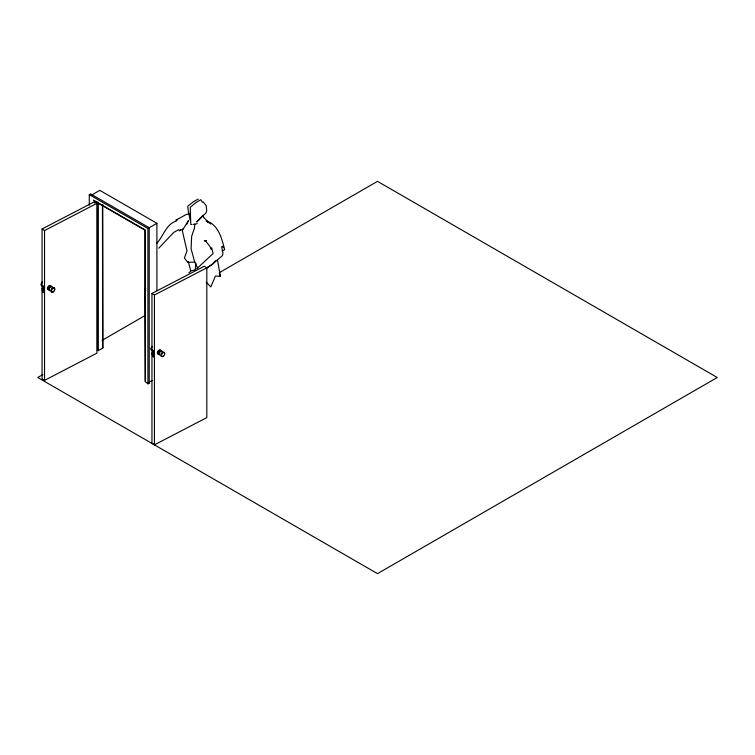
<?xml version="1.0" encoding="UTF-8"?>
<svg xmlns="http://www.w3.org/2000/svg" width="755" height="755" viewBox="0 0 755 755"><rect width="100%" height="100%" fill="white"/><g stroke="black" fill="none" stroke-linecap="round" stroke-linejoin="round"><path stroke-width="1.13" d="M194.771 224.056L194.45 228.133L191.666 236.258L191.072 248.791L194.714 262.004L197.706 268.129M195.215 270.092L195.866 263.155M202.293 202.264L200.83 199.679L195.554 202.85L190.222 207.342L190.751 223.225L190.939 224.622L191.411 224.48M49.028 287.287L49.264 288.221M49.056 287.938L49.679 287.221L49.679 288.004M186.56 224.641L188.476 220.602L182.276 230.501L186.995 250.896L184.399 258.012L187.731 262.363L194.771 262.079M156.662 243.44C163.476 236.192 166.043 224.15 176.453 220.97M215.562 260.683L211.966 264.675L206.955 267.572M203.076 215.137L196.725 221.998L205.973 213.061L206.719 210.664L206.172 205.615L203.123 201.896M180.341 229.643L179.199 230.851L183.116 228.935M158.767 248.197L173.82 232.351L178.652 229.699M196.715 268.808L213.108 253.51L211.636 247.791L211.107 249.273L210.192 246.857L205.445 240.685L205.926 240.571L204.341 240.873L206.474 240.486M188.844 272.781L190.685 271.347M206.19 268.62L213.429 263.448L222.565 255.473L222.961 253.104L221.649 246.753M89.288 205.237L89.288 194.648L90.6 193.893L149.216 227.736L149.216 383.096L147.904 383.851L145.224 381.52A1.18 0.679 0 0 1 145.281 380.822L145.281 230.001L93.318 200.075M91.364 195.215L99.811 190.345L156.898 223.301L156.898 290.515M89.288 194.648L147.904 228.491L156.898 223.301M144.752 289.061L145.668 288.533L144.752 289.061L144.818 290.996M144.752 290.958L145.734 290.467M42.856 374.555L37.75 377.5L377.5 573.649L717.25 377.5L377.5 181.351L219.356 272.649M102.029 340.392L144.875 315.647M97.489 202.104L97.489 350.197L98.273 350.65L102.784 348.046L102.784 204.407M149.386 382.106L152.208 380.482M198.235 199.075L193.233 201.878L187.74 206.228L188.542 213.259L189.316 214.543M42.063 228.982L94.432 201.755L96.914 203.35L96.914 353.151L44.545 380.378L42.063 378.784L42.063 228.982L44.545 230.577L44.545 380.378M44.545 230.577L96.914 203.35M42.299 288.542L43.611 288.58L43.611 290.25A3.256 1.878 0 0 1 42.299 290.213L42.299 288.542A3.256 1.878 0 0 0 43.611 288.58M151.953 293.45L204.331 266.222L206.813 267.817L206.813 417.619L154.435 444.837L151.953 443.251L151.953 293.45L154.435 295.035L154.435 444.837M154.435 295.035L206.813 267.817M152.189 353.01L153.501 353.047L153.501 354.718A3.256 1.878 0 0 1 152.189 354.671L152.189 353.01A3.256 1.878 0 0 0 153.501 353.047M42.299 290.213L43.611 290.25M152.189 354.671L153.501 354.718M222.159 250.896L224.688 249.726C221.847 238.722 218.639 224.839 206.332 220.913L207.899 222.263M192.978 224.537L197.291 223.64M191.676 270.705L195.47 269.95M188.684 213.995L186.476 214.373L175.83 220.177L177.557 220.016M94.432 200.717L94.535 203.057M217.431 259.673L220.375 276.321L215.401 276.066L210.824 286.928L206.247 282.181M94.866 201.274L144.96 230.19L144.96 290.835M102.435 206.115L102.784 348.046M145.281 380.822L144.818 289.108M148.452 382.653L149.216 383.096M210.749 224.018L206.332 220.913L208.182 222.376M204.558 218.308L208.106 222.046M202.557 215.855L204.407 218.27M222.234 246.102L223.272 247.564M219.29 273.178L220.375 276.321M188.155 261.362L190.873 271.177M188.797 212.665L190.09 220.205M152.878 352.651L152.878 354.322M147.904 228.491L147.904 383.851M98.273 202.302L98.273 350.65M102.491 347.149A1.18 0.679 0 0 1 102.435 347.847M152.274 349.905A2.237 1.359 -57.3 0 1 151.038 348.782A2.237 1.359 -57.3 0 1 152.274 346.375M151.746 350.358A2.567 1.557 -57.3 0 1 151.746 347.394M163.165 356.077A2.567 1.557 -57.3 0 1 160.777 355.482A2.567 1.557 -57.3 0 1 162.835 352.141A2.567 1.557 -57.3 0 1 164.514 353.897M159.437 355.086A2.407 1.453 -57.3 0 1 159.805 351.811A2.407 1.453 -57.3 0 1 162.429 351.641M159.588 353.689A2.407 1.453 -57.3 0 1 157.351 353.132A2.407 1.453 -57.3 0 1 159.286 349.999A2.407 1.453 -57.3 0 1 160.853 351.651M159.777 353.661A2.142 1.293 -57.3 0 1 157.776 353.161A2.142 1.293 -57.3 0 1 159.503 350.377A2.142 1.293 -57.3 0 1 160.9 351.839M41.638 285.352A2.237 1.359 -57.3 0 1 42.384 281.908M42.714 285.985A2.567 1.557 -57.3 0 1 41.298 284.692A2.567 1.557 -57.3 0 1 42.714 281.936M54.624 289.429A2.567 1.557 -57.3 0 1 54.124 290.628M53.275 291.609A2.567 1.557 -57.3 0 1 50.934 291.345A2.567 1.557 -57.3 0 1 52.284 288.08A2.567 1.557 -57.3 0 1 54.624 288.344M50.349 290.713A2.407 1.453 -57.3 0 1 49.547 287.853A2.407 1.453 -57.3 0 1 52.529 287.174M48.773 289.703A2.407 1.453 -57.3 0 1 47.971 286.843A2.407 1.453 -57.3 0 1 50.953 286.164M49.056 289.618A2.142 1.293 -57.3 0 1 47.933 288.07A2.142 1.293 -57.3 0 1 49.877 285.824A2.142 1.293 -57.3 0 1 51 287.372M159.154 351.905L159.154 352.689L159.777 351.972L159.154 351.905M153.822 350.971L152.576 350.178L152.576 356.388L153.822 357.181L153.822 350.971M43.922 286.504L42.686 285.711L42.686 291.921L43.922 292.714L43.922 286.504M162.636 356.549A2.237 1.359 -57.3 0 0 164.675 353.255A2.237 1.359 -57.3 0 0 161.891 353.887A2.237 1.359 -57.3 0 0 162.636 356.549M52.746 292.081A2.237 1.359 -57.3 0 0 54.775 288.787A2.237 1.359 -57.3 0 0 52.001 289.42A2.237 1.359 -57.3 0 0 52.746 292.081"/></g></svg>
